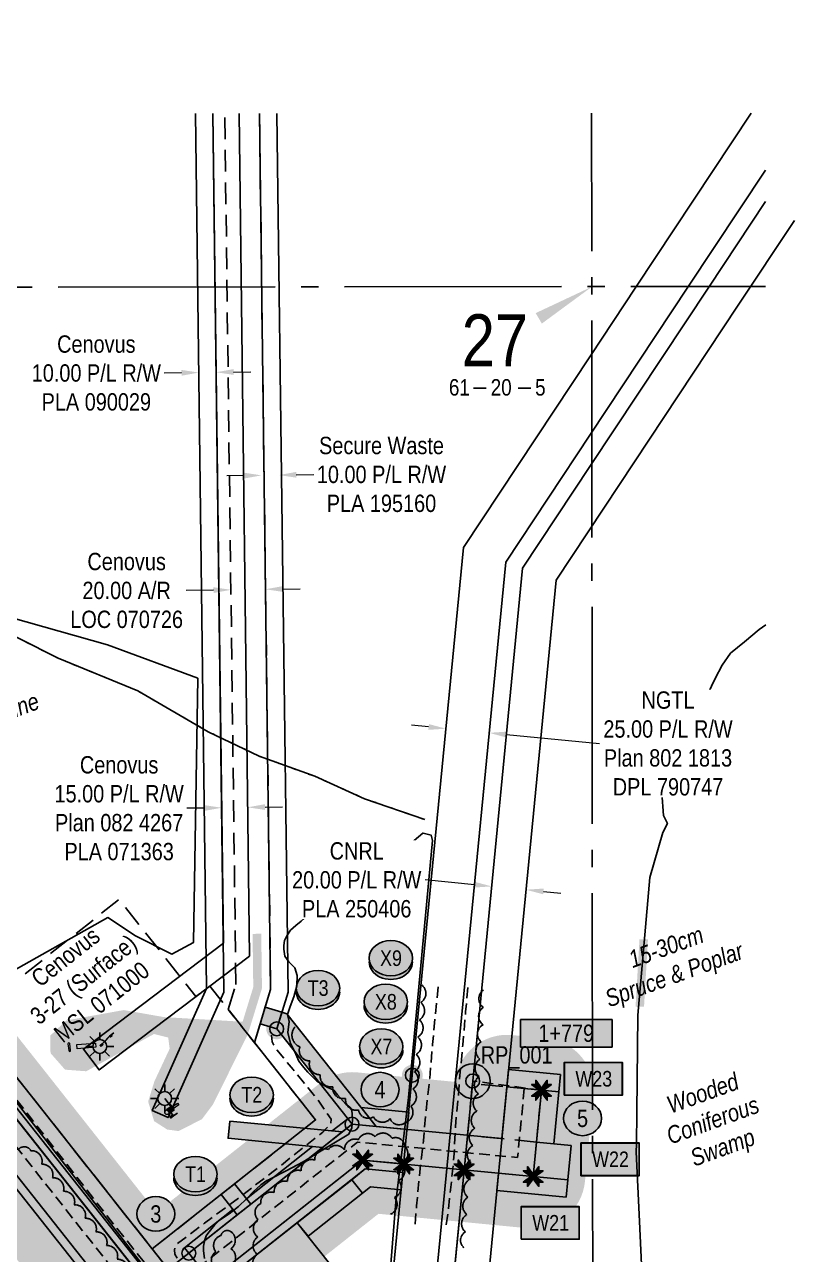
# Model space of a CAD drawing. Extents: x 499040 to 506121, y 6015569 to 6019091.
# Drawn here: x 505279 to 505722, y 6016907 to 6017616 of the extents above; entities that cross this region are included whole.
import ezdxf
from ezdxf.enums import TextEntityAlignment as Align

# ---------------------------------------------------------------- set-up
doc = ezdxf.new("R2010")
doc.units = 0
doc.header["$LTSCALE"] = 5
doc.header["$PDMODE"] = 35
doc.header["$PDSIZE"] = 0.5
for name, pattern in [('0', [1, 1, 0]), ('foc-ACCESSROAD', [3.75, 2.5, -1.25]), ('foc-QUARTERLINE', [33, 25, -3, 2, -3]), ('foc-TIELINE', [1.875, 1.25, -0.625]), ('foc-WHEELTRACKS', [2, 0.4, -1.6]), ('UG_PIPE', [1.875, 1.25, -0.625])]:
    doc.linetypes.add(name, pattern=pattern)
doc.layers.get('Defpoints').update_dxf_attribs({"color": 9})
for name, color, linetype in [('10', 1, 'Continuous'), ('35', 37, 'Continuous'), ('9', 3, 'Continuous'), ('AS-PIPE-UG', 44, 'UG_PIPE'), ('AS-ROADS', 254, 'Continuous'), ('AS-UNDERLAY-H', 141, 'Continuous'), ('C-RW', 13, 'Continuous'), ('C-WS', 13, 'foc-ACCESSROAD'), ('DETAIL-T', 7, 'Continuous'), ('F-AR', 190, 'foc-ACCESSROAD'), ('F-RW', 190, 'Continuous'), ('F-WS', 190, 'foc-ACCESSROAD'), ('F-WS-S', 8, 'Continuous'), ('L-MON', 1, 'Continuous'), ('L-QSEC', 8, 'foc-QUARTERLINE'), ('L-SECLBL', 7, 'Continuous'), ('L-TIE', 7, 'foc-TIELINE'), ('P-BUFFER-H 100m', 191, 'Continuous'), ('P-BUFFER-H 30m', 51, 'Continuous'), ('P-CHAINAGE-CL', 201, 'foc-TIELINE'), ('P-CROSSINGS', 250, 'Continuous'), ('P-ELEVATION', 7, 'Continuous'), ('P-PROPOSED', 10, 'Continuous'), ('P-PROPOSED-H', 21, 'Continuous'), ('P-STATION', 7, 'Continuous'), ('P-TEMP-BLOCKS', 250, 'Continuous'), ('P-TEMP-BLUE', 146, 'Continuous'), ('P-WORKAREA', 113, 'Continuous'), ('P-WORKAREA-H', 111, 'Continuous'), ('T-BUSH', 110, '0'), ('T-BUSH-T', 110, 'Continuous'), ('T-CREEK', 160, 'Continuous'), ('T-WATER-P3', 160, 'foc-WHEELTRACKS'), ('WETLAND', 143, 'Continuous'), ('WETLAND-T', 146, 'Continuous')]:
    doc.layers.add(name, color=color, linetype=linetype)
for name, color, linetype, lineweight in [('AS-GENERAL', 48, 'Continuous', 18), ('C-RW-T', 13, 'Continuous', 9), ('F-AR-T', 190, 'Continuous', 9), ('F-RW-T', 190, 'Continuous', 9), ('F-WS-T', 190, 'Continuous', 9)]:
    doc.layers.add(name, color=color, linetype=linetype, lineweight=lineweight)
for name, color, linetype, true_color in [('AS-PIPE-AG', 7, 'Continuous', 0x7d00fa), ('AS-STRUCTURE-H', 7, 'Continuous', 0xa8a8a8), ('P-TEMP-BLUE-H', 7, 'Continuous', 0x99e6ff)]:
    doc.layers.add(name, color=color, linetype=linetype, true_color=true_color)
doc.layers.add('AS-STRUCTURE', color=7, linetype='Continuous', lineweight=30, true_color=0x595959)
doc.styles.add('80', font='ARIALN.TTF', dxfattribs={"height": 10})
doc.styles.add('80CG', font='ARIALN.TTF', dxfattribs={"height": 10})
doc.styles.add('80L', font='ARIALN.TTF', dxfattribs={"height": 10})
doc.styles.add('Crossing', font='ARIALN.TTF', dxfattribs={"height": 10})
doc.styles.add('foc-LtypeFont', font='ARIALN.TTF', dxfattribs={"height": 7.35})
doc.styles.add('Legend', font='ARIALN.TTF')
doc.styles.add('SIMPLEX', font='ARIALN.TTF')
doc.linetypes.add('foc-TOPO-flowdirection-NOLINE', pattern='A,0,[">",foc-LtypeFont,S=0.3,R=0,X=0,Y=-0.945],-20,[">",foc-LtypeFont,S=0.3,R=0,X=0,Y=-0.945],0', length=20)
doc.dimstyles.new('Compass 5 000', dxfattribs={"dimscale": 5, "dimtxt": 9, "dimasz": 2, "dimexe": 0.2, "dimexo": 0.0625, "dimgap": 0.5, "dimtad": 0, "dimtih": 1, "dimtoh": 1, "dimzin": 0, "dimdsep": 46, "dimtxsty": '80CG', "dimcen": 0.1, "dimse1": 1, "dimse2": 1, "dimclrd": 256, "dimclrt": 256, "dimaunit": 1, "dimadec": 4, "dimazin": 0, "dimtfac": 0.06, "dimtofl": 0, "dimtmove": 0, "dimatfit": 1, "dimfxl": 0.2, "dimtolj": 1, "dimtzin": 0, "dimlwd": -1, "dimarcsym": 0})

# ---------------------------------------------------------------- blocks, each defined once
blk = doc.blocks.new('L-SECLBL')
at = {"layer": '9', "color": 7}
for p, q in [((-5.08, -27.83), (-12.29, -27.83)), ((20.7, -27.83), (13.5, -27.83))]:
    blk.add_line(p, q, dxfattribs=at)
at = {"layer": '10', "color": 2, "style": 'SIMPLEX'}
blk.add_attdef('SEC', text='', height=30, dxfattribs=at).set_placement((0, 0), align=Align.MIDDLE)
at = {"layer": '10', "color": 5, "style": '80L'}
blk.add_attdef('TWP', text='', height=9.5, dxfattribs=at).set_placement((-14.43, -27.37), align=Align.MIDDLE_RIGHT)
blk.add_attdef('RGE', text='', height=9.5, dxfattribs=at).set_placement((3.62, -27.37), align=Align.MIDDLE_CENTER)
blk.add_attdef('MER', text='', height=9.5, dxfattribs=at).set_placement((23.17, -27.37), align=Align.MIDDLE_LEFT)
blk = doc.blocks.new('*D372')
at = {"layer": 'Defpoints', "color": 0, "transparency": 16777216}
for p in [(505385.44, 6017580.81), (505400.43, 6017581.05), (505392.05, 6017164.16)]:
    blk.add_point(p, dxfattribs=at)
at = {"layer": 'F-RW-T', "transparency": 16777216}
for p, q in [((505417.04, 6017164.56), (505427.04, 6017164.72)), ((505382.05, 6017164), (505372.05, 6017163.84))]:
    blk.add_line(p, q, dxfattribs=at)
for points in [[(505382.03, 6017165.67), (505382.08, 6017162.34), (505392.05, 6017164.16)], [(505417.01, 6017166.22), (505417.07, 6017162.89), (505407.04, 6017164.4)]]:
    blk.add_solid(points, dxfattribs=at)
at = {"layer": 'F-RW-T', "transparency": 16777216, "insert": (505332.97, 6017163.84), "char_height": 10, "attachment_point": 5, "style": '80CG'}
blk.add_mtext('\\A1;Cenovus\\P15.00 P/L R/W\\PPlan 082 4267\\PPLA 071363', dxfattribs=at)
blk = doc.blocks.new('*D373')
at = {"layer": 'Defpoints', "color": 0, "transparency": 16777216}
for p in [(505377.21, 6017522.81), (505387.22, 6017522.97), (505378.93, 6017415.04)]:
    blk.add_point(p, dxfattribs=at)
at = {"layer": 'F-RW-T', "transparency": 16777216}
for p, q in [((505368.93, 6017414.89), (505358.93, 6017414.73)), ((505398.93, 6017415.36), (505408.93, 6017415.52))]:
    blk.add_line(p, q, dxfattribs=at)
for points in [[(505368.9, 6017416.55), (505368.95, 6017413.22), (505378.93, 6017415.04)], [(505398.9, 6017417.03), (505398.95, 6017413.7), (505388.93, 6017415.2)]]:
    blk.add_solid(points, dxfattribs=at)
at = {"layer": 'F-RW-T', "transparency": 16777216, "insert": (505319.84, 6017414.73), "char_height": 10, "attachment_point": 5, "style": '80CG'}
blk.add_mtext('\\A1;Cenovus\\P10.00 P/L R/W\\PPLA 090029', dxfattribs=at)
blk = doc.blocks.new('*D374')
at = {"layer": 'Defpoints', "color": 0, "transparency": 16777216}
for p in [(505410.92, 6017615.47), (505420.95, 6017615.63), (505425.08, 6017355.94)]:
    blk.add_point(p, dxfattribs=at)
at = {"layer": 'F-RW-T', "transparency": 16777216}
for p, q in [((505435.07, 6017356.1), (505445.08, 6017356.26)), ((505405.05, 6017355.63), (505395.05, 6017355.47))]:
    blk.add_line(p, q, dxfattribs=at)
for points in [[(505405.02, 6017357.29), (505405.07, 6017353.96), (505415.04, 6017355.78)], [(505435.05, 6017357.77), (505435.1, 6017354.44), (505425.08, 6017355.94)]]:
    blk.add_solid(points, dxfattribs=at)
at = {"layer": 'F-RW-T', "transparency": 16777216, "insert": (505484.16, 6017356.26), "char_height": 10, "attachment_point": 5, "style": '80CG'}
blk.add_mtext('\\A1;Secure Waste\\P10.00 P/L R/W\\PPLA 195160', dxfattribs=at)
blk = doc.blocks.new('fdia')
at = {"color": 255, "const_width": 1}
blk.add_lwpolyline([(-0.5, 0, 1), (0.5, 0, 1)], format="xyb", close=True, dxfattribs=at)
blk = doc.blocks.new('Fdiaa')
blk.add_blockref('fdia', (0, 0))
blk = doc.blocks.new('fdib')
at = {"color": 1, "const_width": 1.6}
blk.add_lwpolyline([(-0.4, 0, 1), (0.4, 0, 1)], format="xyb", close=True, dxfattribs=at)
at = {"color": 1}
blk.add_circle((0, 0), 0.8, dxfattribs=at)
blk = doc.blocks.new('Fdibb')
blk.add_blockref('fdib', (0, 0))
blk = doc.blocks.new('fdicc')
for name in ['Fdibb', 'Fdiaa']:
    blk.add_blockref(name, (0, 0))
blk = doc.blocks.new('FDI')
blk.add_blockref('fdicc', (0, 0))
blk = doc.blocks.new('*D393')
at = {"layer": 'Defpoints', "color": 0, "transparency": 16777216}
for p in [(505521.3, 6017209.75), (505521.41, 6017210.93), (505546.29, 6017208.52)]:
    blk.add_point(p, dxfattribs=at)
at = {"layer": 'F-RW-T', "transparency": 16777216}
for p, q in [((505511.34, 6017210.72), (505501.39, 6017211.69)), ((505556.12, 6017206.37), (505609.74, 6017201.16))]:
    blk.add_line(p, q, dxfattribs=at)
for points in [[(505511.51, 6017212.38), (505511.18, 6017209.06), (505521.3, 6017209.75)], [(505556.29, 6017208.03), (505555.96, 6017204.71), (505546.17, 6017207.34)]]:
    blk.add_solid(points, dxfattribs=at)
at = {"layer": 'F-RW-T', "transparency": 16777216, "insert": (505649.27, 6017201.16), "char_height": 10, "attachment_point": 5, "style": '80CG', "bg_fill": 3, "box_fill_scale": 1.1, "bg_fill_color": 256, "bg_fill_true_color": 13158600, "bg_fill_transparency": 0}
blk.add_mtext('\\A1;NGTL\\P25.00 P/L R/W\\PPlan 802 1813\\PDPL 790747', dxfattribs=at)
blk = doc.blocks.new('*D394')
at = {"layer": 'Defpoints', "color": 0, "transparency": 16777216}
for p in [(505396.34, 6017354.4), (505416.32, 6017354.71), (505397.36, 6017289.79)]:
    blk.add_point(p, dxfattribs=at)
at = {"layer": 'F-AR-T', "transparency": 16777216}
for p, q in [((505387.36, 6017289.63), (505371.6, 6017289.38)), ((505427.34, 6017290.26), (505437.34, 6017290.42))]:
    blk.add_line(p, q, dxfattribs=at)
for points in [[(505427.31, 6017291.93), (505427.37, 6017288.6), (505417.34, 6017290.1)], [(505387.33, 6017291.3), (505387.39, 6017287.96), (505397.36, 6017289.79)]]:
    blk.add_solid(points, dxfattribs=at)
at = {"layer": 'F-AR-T', "transparency": 16777216, "insert": (505337.3, 6017289.38), "char_height": 10, "attachment_point": 5, "style": '80CG'}
blk.add_mtext('\\A1;Cenovus\\P20.00 A/R\\PLOC 070726', dxfattribs=at)
blk = doc.blocks.new('GAS')
h = blk.add_hatch(color=255)
h.dxf.hatch_style = 1
edge = h.paths.add_edge_path()
edge.add_arc((0, 0), 0.9, 0, 360)
for p, q in [((0, 0.81), (0, 1.62)), ((-0.81, 0), (-1.62, 0)), ((-0.57, 0.57), (-1.14, 1.14)), ((0.57, 0.57), (1.14, 1.14)), ((1.62, 0), (0.81, 0)), ((-0.57, -0.57), (-1.14, -1.14)), ((0, -0.81), (0, -1.62)), ((1.14, -1.14), (0.57, -0.57))]:
    blk.add_line(p, q)
blk.add_circle((0, 0), 0.8)
blk = doc.blocks.new('TEMP')
h = blk.add_hatch(color=255)
h.dxf.hatch_style = 1
h.paths.add_polyline_path([(0, 0.25), (-0.67, 1.15), (-0.67, 0.67), (-1.15, 0.67), (-0.25, 0), (-1.15, -0.67), (-0.67, -0.67), (-0.67, -1.15), (0, -0.25), (0.67, -1.15), (0.67, -0.67), (1.15, -0.67), (0.25, 0), (1.15, 0.67), (0.67, 0.67), (0.67, 1.15)])
h.paths.add_polyline_path([(0.57, 0.85), (0.57, 0.57), (0.85, 0.57), (0.08, 0), (0.85, -0.57), (0.57, -0.57), (0.57, -0.85), (0, -0.08), (-0.57, -0.85), (-0.57, -0.57), (-0.85, -0.57), (-0.08, 0), (-0.85, 0.57), (-0.57, 0.57), (-0.57, 0.85), (0, 0.08)], flags=16)
h = blk.add_hatch(color=1)
h.dxf.hatch_style = 1
h.paths.add_polyline_path([(0, 0.08), (-0.57, 0.85), (-0.57, 0.57), (-0.85, 0.57), (-0.08, 0), (-0.85, -0.57), (-0.57, -0.57), (-0.57, -0.85), (0, -0.08), (0.57, -0.85), (0.57, -0.57), (0.85, -0.57), (0.08, 0), (0.85, 0.57), (0.57, 0.57), (0.57, 0.85)])
at = {"color": 1}
for p, q in [((-0.08, 0), (0.08, 0)), ((0, 0.08), (0, -0.08))]:
    blk.add_line(p, q, dxfattribs=at)
at = {"color": 255, "flags": 128}
blk.add_lwpolyline([(-0.25, 0), (-1.15, 0.67), (-0.67, 0.67), (-0.67, 1.15), (0, 0.25), (0.67, 1.15), (0.67, 0.67), (1.15, 0.67), (0.25, 0), (1.15, -0.67), (0.67, -0.67), (0.67, -1.15), (0, -0.25), (-0.67, -1.15), (-0.67, -0.67), (-1.15, -0.67)], close=True, dxfattribs=at)
at = {"color": 1, "flags": 128}
blk.add_lwpolyline([(-0.08, 0), (-0.85, 0.57), (-0.57, 0.57), (-0.57, 0.85), (0, 0.08), (0.57, 0.85), (0.57, 0.57), (0.85, 0.57), (0.08, 0), (0.85, -0.57), (0.57, -0.57), (0.57, -0.85), (0, -0.08), (-0.57, -0.85), (-0.57, -0.57), (-0.85, -0.57)], close=True, dxfattribs=at)
blk = doc.blocks.new('Temp_Area5')
at = {"true_color": 0x99e6ff}
h = blk.add_hatch(color=141, dxfattribs=at)
h.dxf.hatch_style = 1
h.paths.add_polyline_path([(-16.83, -9.44), (16.33, -9.44), (16.33, 9.05), (-16.83, 9.05)])
at = {"color": 250}
for points in [[(-17.03, -9.64), (16.53, -9.64), (16.53, 9.25), (-17.03, 9.25)], [(-16.93, -9.54), (16.43, -9.54), (16.43, 9.15), (-16.93, 9.15)]]:
    blk.add_lwpolyline(points, close=True, dxfattribs=at)
at = {"color": 250, "style": '80L'}
blk.add_attdef('TEMPORARY', text='', height=9, dxfattribs=at).set_placement((0, -0.15), align=Align.MIDDLE_CENTER)
blk = doc.blocks.new('*D420')
at = {"layer": 'C-RW-T', "transparency": 16777216}
for p, q in [((505537.66, 6017119.8), (505509.41, 6017122.54)), ((505577.47, 6017115.93), (505587.42, 6017114.97))]:
    blk.add_line(p, q, dxfattribs=at)
for points in [[(505537.82, 6017121.46), (505537.5, 6017118.14), (505547.62, 6017118.83)], [(505577.63, 6017117.59), (505577.3, 6017114.27), (505567.51, 6017116.9)]]:
    blk.add_solid(points, dxfattribs=at)
at = {"layer": 'Defpoints', "color": 0, "transparency": 16777216}
for p in [(505547.62, 6017118.83), (505546.81, 6017110.56), (505566.71, 6017108.63)]:
    blk.add_point(p, dxfattribs=at)
at = {"layer": 'C-RW-T', "transparency": 16777216, "insert": (505469.88, 6017122.54), "char_height": 10, "attachment_point": 5, "style": '80CG', "bg_fill": 3, "box_fill_scale": 1.1, "bg_fill_color": 256, "bg_fill_true_color": 13158600, "bg_fill_transparency": 0}
blk.add_mtext('\\A1;CNRL\\P20.00 P/L R/W\\PPLA 250406', dxfattribs=at)
blk = doc.blocks.new('xing2')
h = blk.add_hatch(color=50)
h.dxf.hatch_style = 1
edge = h.paths.add_edge_path()
edge.add_ellipse((0, 0), major_axis=(-12.5, 0), ratio=0.816297, start_angle=0, end_angle=360)
h = blk.add_hatch(color=250)
h.dxf.hatch_style = 1
edge = h.paths.add_edge_path()
edge.add_ellipse((0, -2.05), major_axis=(-12.5, 0), ratio=0.816297, start_angle=0, end_angle=180)
edge.add_line((12.5, -2.05), (12.5, 0))
edge.add_ellipse((0, 0), major_axis=(-12.5, 0), ratio=0.816297, start_angle=0, end_angle=180, ccw=False)
edge.add_line((-12.5, 0), (-12.5, -2.05))
at = {"color": 250}
blk.add_ellipse((0, 0), major_axis=(-12.5, 0), ratio=0.816297, dxfattribs=at)
blk.add_ellipse((0, -2.05), major_axis=(-12.5, 0), ratio=0.816297, start_param=0, end_param=3.141593, dxfattribs=at)
at = {"color": 250, "style": 'Crossing'}
blk.add_attdef('CROSSING', text='', height=9, dxfattribs=at).set_placement((0.09, 0.02), align=Align.MIDDLE_CENTER)
at = {"color": 250, "style": 'Crossing', "flags": 1}
for tag, p in [('OWNER', (0.09, -12.49)), ('DESCRIPTION', (0.09, -25.77)), ('LOCATION', (0.09, -39.3)), ('DWG_REF', (0.09, -52.84))]:
    blk.add_attdef(tag, text='', height=9, dxfattribs=at).set_placement(p, align=Align.MIDDLE_CENTER)
blk = doc.blocks.new('*U438')
at = {"layer": 'P-ELEVATION'}
h = blk.add_hatch(color=111, dxfattribs=at)
h.dxf.hatch_style = 1
edge = h.paths.add_edge_path()
edge.add_ellipse((0, 0), major_axis=(-10.94, 0), ratio=0.913794, start_angle=0, end_angle=360)
at = {"layer": 'P-ELEVATION', "color": 7, "flags": 128}
blk.add_lwpolyline([(0, 0, 5, 0, 0), (-6.19, -55.27, 0, 0, 0)], format="xyseb", dxfattribs=at)
at = {"layer": 'P-ELEVATION', "color": 7}
blk.add_ellipse((0, 0), major_axis=(-10.94, 0), ratio=0.913794, dxfattribs=at)
at = {"layer": 'P-ELEVATION', "style": '80'}
blk.add_attdef('BEND', text='', height=10, dxfattribs=at).set_placement((0, 0), align=Align.MIDDLE_CENTER)
blk = doc.blocks.new('*U439')
at = {"layer": 'P-ELEVATION'}
h = blk.add_hatch(color=111, dxfattribs=at)
h.dxf.hatch_style = 1
edge = h.paths.add_edge_path()
edge.add_ellipse((0, 0), major_axis=(-10.94, 0), ratio=0.913794, start_angle=0, end_angle=360)
at = {"layer": 'P-ELEVATION', "color": 7, "flags": 128}
blk.add_lwpolyline([(0, 0, 5, 0, 0), (-13.09, -30.24, 0, 0, 0)], format="xyseb", dxfattribs=at)
at = {"layer": 'P-ELEVATION', "color": 7}
blk.add_ellipse((0, 0), major_axis=(-10.94, 0), ratio=0.913794, dxfattribs=at)
at = {"layer": 'P-ELEVATION', "style": '80'}
blk.add_attdef('BEND', text='', height=10, dxfattribs=at).set_placement((0, 0), align=Align.MIDDLE_CENTER)
blk = doc.blocks.new('*U440')
at = {"layer": 'P-ELEVATION'}
h = blk.add_hatch(color=111, dxfattribs=at)
h.dxf.hatch_style = 1
edge = h.paths.add_edge_path()
edge.add_ellipse((0, 0), major_axis=(-10.94, 0), ratio=0.913794, start_angle=0, end_angle=360)
at = {"layer": 'P-ELEVATION', "color": 7, "flags": 128}
blk.add_lwpolyline([(0, 0, 5, 0, 0), (-37.48, -22.63, 0, 0, 0)], format="xyseb", dxfattribs=at)
at = {"layer": 'P-ELEVATION', "color": 7}
blk.add_ellipse((0, 0), major_axis=(-10.94, 0), ratio=0.913794, dxfattribs=at)
at = {"layer": 'P-ELEVATION', "style": '80'}
blk.add_attdef('BEND', text='', height=10, dxfattribs=at).set_placement((0, 0), align=Align.MIDDLE_CENTER)
blk = doc.blocks.new('*U456')
h = blk.add_hatch(color=111)
h.dxf.hatch_style = 1
h.paths.add_polyline_path([(-26.5, 8), (26.5, 8), (26.5, -8), (-26.5, -8)])
for p, q in [((-26.5, -8), (-26.5, 8)), ((-26.5, 8), (26.5, 8)), ((26.5, -8), (26.5, 8)), ((-26.5, -8), (26.5, -8))]:
    blk.add_line(p, q)
at = {"layer": 'P-ELEVATION', "color": 7, "flags": 128}
blk.add_lwpolyline([(0, 0, 10, 0, 0), (-24.26, -31.99, 0, 0, 0)], format="xyseb", dxfattribs=at)
at = {"layer": 'P-ELEVATION', "style": 'Legend'}
blk.add_attdef('STATION', text='', height=10, dxfattribs=at).set_placement((0, 0), align=Align.MIDDLE_CENTER)
blk = doc.blocks.new('XING3')
h = blk.add_hatch(color=250)
h.dxf.hatch_style = 1
edge = h.paths.add_edge_path()
edge.add_ellipse((0, -2.05), major_axis=(-12.5, 0), ratio=0.816297, start_angle=0, end_angle=180)
edge.add_line((12.5, -2.05), (12.5, 0))
edge.add_ellipse((0, 0), major_axis=(-12.5, 0), ratio=0.816297, start_angle=0, end_angle=180, ccw=False)
edge.add_line((-12.5, 0), (-12.5, -2.05))
at = {"layer": 'P-BUFFER-H 100m'}
h = blk.add_hatch(color=256, dxfattribs=at)
h.dxf.hatch_style = 1
edge = h.paths.add_edge_path()
edge.add_ellipse((0, 0), major_axis=(-12.5, 0), ratio=0.816297, start_angle=0, end_angle=360)
at = {"color": 250}
blk.add_ellipse((0, 0), major_axis=(-12.5, 0), ratio=0.816297, dxfattribs=at)
blk.add_ellipse((0, -2.05), major_axis=(-12.5, 0), ratio=0.816297, start_param=0, end_param=3.141593, dxfattribs=at)
at = {"color": 250, "style": 'Crossing'}
blk.add_attdef('CROSSING', text='', height=9, dxfattribs=at).set_placement((0.09, 0.02), align=Align.MIDDLE_CENTER)
at = {"color": 250, "style": 'Crossing', "flags": 1}
for tag, p in [('OWNER', (0.09, -12.49)), ('DESCRIPTION', (0.09, -25.77)), ('LOCATION', (0.09, -39.3)), ('DWG_REF', (0.09, -52.84))]:
    blk.add_attdef(tag, text='', height=9, dxfattribs=at).set_placement(p, align=Align.MIDDLE_CENTER)

msp = doc.modelspace()

# ---------------------------------------------------------------- hatches: boundary and pattern name
at = {"layer": 'AS-ROADS'}
h = msp.add_hatch(color=256, dxfattribs=at)
h.dxf.hatch_style = 1
h.paths.add_polyline_path([(505409.884, 6017091.45), (505414.881, 6017091.513), (505415.282, 6017060.042), (505407.146, 6017033.58), (505386.934, 6016992.912), (505380.673, 6016984.618), (505367.274, 6016977.761), (505360.664, 6016978.665), (505353.139, 6016983.482), (505349.693, 6016994.756), (505353.297, 6017006.423), (505362.096, 6017025.246), (505361.254, 6017031.673), (505353.072, 6017033.722), (505314.035, 6017012.24), (505301.802, 6017013.177), (505293.43, 6017022.715), (505293.361, 6017032.869), (505302.51, 6017041.538), (505335.645, 6017047.531), (505358.797, 6017043.473), (505404.137, 6017040.8), (505410.275, 6017060.762)])
at = {"layer": 'AS-STRUCTURE-H'}
h = msp.add_hatch(color=256, dxfattribs=at)
h.dxf.hatch_style = 1
h.paths.add_polyline_path([(505362.071, 6016988.246), (505360.671, 6016990.15), (505363.096, 6016991.934), (505364.498, 6016990.037)])
at = {"layer": 'AS-UNDERLAY-H'}
h = msp.add_hatch(color=256, dxfattribs=at)
h.dxf.hatch_style = 1
h.paths.add_polyline_path([(505632.835, 6017088.278), (505637.719, 6017088.278), (505635.451, 6017049.486), (505630.566, 6017049.486)])
at = {"layer": 'P-BUFFER-H 30m'}
h = msp.add_hatch(color=256, dxfattribs=at)
h.dxf.hatch_style = 1
edge = h.paths.add_edge_path()
edge.add_line((504464.69, 6016756.375), (504464.544, 6016907.23))
edge.add_line((504464.544, 6016907.23), (504950.831, 6017312.745))
edge.add_line((504950.831, 6017312.745), (505322.767, 6016842.119))
edge.add_arc((505346.291, 6016860.71), 29.984, 218.31929, 308.31929)
edge.add_line((505364.882, 6016837.186), (505482.419, 6016930.074))
edge.add_line((505482.419, 6016930.074), (505568.669, 6016921.724))
edge.add_arc((505571.559, 6016951.568), 29.984, 264.47009, 354.475197)
edge.add_line((505601.403, 6016948.682), (505606.215, 6016998.431))
edge.add_arc((505576.371, 6017001.318), 29.984, 354.475197, 444.424206)
edge.add_line((505579.284, 6017031.16), (505559.389, 6017033.102))
edge.add_arc((505556.476, 6017003.26), 29.984, 84.424206, 174.475197)
edge.add_line((505526.631, 6017006.147), (505526.629, 6017006.125))
edge.add_line((505526.629, 6017006.125), (505470.104, 6017011.598))
edge.add_arc((505467.214, 6016981.753), 29.984, 84.47009, 128.31929)
edge.add_line((505448.623, 6017005.278), (505354.513, 6016930.903))
edge.add_line((505354.513, 6016930.903), (504985.262, 6017398.131))
edge.add_arc((504961.738, 6017379.54), 29.984, 38.31929, 122.019261)
edge.add_line((504945.841, 6017404.963), (504910.513, 6017382.871))
edge.add_arc((504926.41, 6017357.448), 29.984, 122.019261, 129.824634)
edge.add_line((504907.207, 6017380.476), (504395.345, 6016953.635))
edge.add_arc((504414.548, 6016930.607), 29.984, 129.824634, 180.055696)
edge.add_line((504384.564, 6016930.578), (504384.733, 6016756.297))
edge.add_arc((504414.717, 6016756.326), 29.984, 180.055696, 270.055696)
edge.add_line((504414.746, 6016726.342), (504434.735, 6016726.361))
edge.add_arc((504434.706, 6016756.345), 29.984, 270.055696, 360.055696)
at = {"layer": 'P-PROPOSED-H'}
h = msp.add_hatch(color=256, dxfattribs=at)
h.dxf.hatch_style = 1
h.paths.add_polyline_path([(504434.706, 6016756.345), (504434.546, 6016921.257), (504938.165, 6017341.223), (504957.156, 6017353.099), (505346.291, 6016860.71), (505473.296, 6016961.082), (505571.559, 6016951.568), (505576.371, 6017001.318), (505556.476, 6017003.26), (505553.587, 6016973.391), (505467.214, 6016981.753), (505349.58, 6016888.787), (504961.738, 6017379.54), (504926.41, 6017357.448), (504414.548, 6016930.607), (504414.717, 6016756.326)])
at = {"layer": 'P-TEMP-BLUE-H'}
h = msp.add_hatch(color=256, dxfattribs=at)
h.dxf.hatch_style = 1
h.paths.add_polyline_path([(505342.37, 6016857.611), (504956.011, 6017346.489), (504941.103, 6017337.167), (504439.546, 6016918.919), (504439.607, 6016855.81), (504434.61, 6016855.784), (504434.546, 6016921.257), (504938.165, 6017341.223), (504957.156, 6017353.099), (505346.291, 6016860.71), (505361.974, 6016873.104), (505365.074, 6016869.181), (505345.469, 6016853.687)])
h = msp.add_hatch(color=256, dxfattribs=at)
h.dxf.hatch_style = 1
h.paths.add_polyline_path([(505423.789, 6017036.699), (505467.214, 6016981.753), (505481.007, 6016980.418), (505429.701, 6017045.338), (505426.727, 6017046.252)])
h = msp.add_hatch(color=256, dxfattribs=at)
h.dxf.hatch_style = 1
h.paths.add_polyline_path([(505556.476, 6017003.26), (505586.319, 6017000.356), (505587.287, 6017010.303), (505557.442, 6017013.208)])
h = msp.add_hatch(color=256, dxfattribs=at)
h.dxf.hatch_style = 1
h.paths.add_polyline_path([(505586.319, 6017000.356), (505583.431, 6016970.502), (505573.483, 6016971.465), (505576.371, 6017001.318)])
h = msp.add_hatch(color=256, dxfattribs=at)
h.dxf.hatch_style = 1
h.paths.add_polyline_path([(505472.399, 6016991.31), (505499.836, 6016988.656), (505498.872, 6016978.688), (505481.007, 6016980.418)])
h = msp.add_hatch(color=256, dxfattribs=at)
h.dxf.hatch_style = 1
h.paths.add_polyline_path([(505593.379, 6016969.538), (505591.455, 6016949.642), (505571.559, 6016951.568), (505573.483, 6016971.465)])
h = msp.add_hatch(color=256, dxfattribs=at)
h.dxf.hatch_style = 1
h.paths.add_polyline_path([(505385.498, 6016891.695), (505473.296, 6016961.082), (505496.943, 6016958.792), (505496.462, 6016953.818), (505474.816, 6016955.914), (505388.597, 6016887.775)])
h = msp.add_hatch(color=256, dxfattribs=at)
h.dxf.hatch_style = 1
h.paths.add_polyline_path([(505495.499, 6016943.87), (505477.857, 6016945.578), (505473.209, 6016941.904), (505467.012, 6016949.746), (505474.816, 6016955.914), (505496.462, 6016953.818)])
h = msp.add_hatch(color=256, dxfattribs=at)
h.dxf.hatch_style = 1
h.paths.add_polyline_path([(505590.493, 6016939.694), (505550.7, 6016943.546), (505551.662, 6016953.495), (505591.455, 6016949.642)])
h = msp.add_hatch(color=256, dxfattribs=at)
h.dxf.hatch_style = 1
h.paths.add_polyline_path([(505467.012, 6016949.746), (505435.646, 6016924.957), (505441.843, 6016917.116), (505473.209, 6016941.904)])
h = msp.add_hatch(color=256, dxfattribs=at)
h.dxf.hatch_style = 1
h.paths.add_polyline_path([(505454.237, 6016901.433), (505407.188, 6016864.25), (505388.597, 6016887.775), (505435.646, 6016924.957)])
at = {"layer": 'P-WORKAREA-H'}
h = msp.add_hatch(color=256, dxfattribs=at)
h.dxf.hatch_style = 1
h.paths.add_polyline_path([(504961.738, 6017379.54), (505349.58, 6016888.787), (505352.716, 6016891.266), (504964.875, 6017382.019)])
h = msp.add_hatch(color=256, dxfattribs=at)
h.dxf.hatch_style = 1
h.paths.add_polyline_path([(505423.789, 6017036.699), (505414.236, 6017039.636), (505417.173, 6017049.189), (505426.727, 6017046.252)])
h = msp.add_hatch(color=256, dxfattribs=at)
h.dxf.hatch_style = 1
h.paths.add_polyline_path([(505396.685, 6016983.554), (505461.553, 6016977.279), (505450.233, 6016968.333), (505395.723, 6016973.606)])
h = msp.add_hatch(color=256, dxfattribs=at)
h.dxf.hatch_style = 1
h.paths.add_polyline_path([(505467.214, 6016981.753), (505461.553, 6016977.279), (505455.809, 6016977.835), (505464.734, 6016984.889)])
h = msp.add_hatch(color=256, dxfattribs=at)
h.dxf.hatch_style = 1
h.paths.add_polyline_path([(505450.233, 6016968.333), (505408.841, 6016935.621), (505406.361, 6016938.757), (505444.488, 6016968.889)])
h = msp.add_hatch(color=256, dxfattribs=at)
h.dxf.hatch_style = 1
h.paths.add_polyline_path([(505391.701, 6016941.184), (505399.542, 6016947.381), (505408.841, 6016935.621), (505400.999, 6016929.424)])
h = msp.add_hatch(color=256, dxfattribs=at)
h.dxf.hatch_style = 1
h.paths.add_polyline_path([(505400.999, 6016929.424), (505373.104, 6016907.378), (505370.625, 6016910.515), (505398.52, 6016932.56)])

# ---------------------------------------------------------------- linework, layer by layer
at = {"layer": '35', "color": 3}
msp.add_circle((505536.718, 6017006.615), 9.995, dxfattribs=at)
at = {"layer": 'AS-GENERAL', "flags": 128}
msp.add_lwpolyline([(505303.914, 6017024.195, 0.9793917), (505305.02, 6017024.262), (505304.542, 6017028.176, 0.9129438), (505303.428, 6017028.058)], format="xyb", close=True, dxfattribs=at)
for points in [[(505308.766, 6017025.264), (505308.566, 6017027.653), (505319.45, 6017028.515), (505319.637, 6017026.163)], [(505361.042, 6016987.278), (505360.059, 6016987.37), (505359.378, 6016988.1), (505359.318, 6016989.133), (505359.684, 6016989.702), (505360.659, 6016990.134), (505362.08, 6016988.159)], [(505364.103, 6016990.559), (505363.437, 6016991.495), (505366.59, 6016993.827), (505367.314, 6016992.829)]]:
    msp.add_lwpolyline(points, close=True, dxfattribs=at)
at = {"layer": 'AS-PIPE-AG', "flags": 128}
for points in [[(505323.192, 6017028.031), (505322.032, 6017027.18), (505322.403, 6017026.686), (505323.591, 6017027.517), (505323.192, 6017028.031), (505323.882, 6017028.735), (505327.338, 6017032.537), (505329.074, 6017033.739), (505329.983, 6017034.341)], [(505328.438, 6017033.255), (505328.842, 6017032.666), (505327.792, 6017031.885)], [(505359.264, 6016996.45), (505362.338, 6016992.467), (505362.343, 6016992.416), (505362.658, 6016991.684)], [(505362.765, 6016985.435), (505362.4, 6016986.064), (505363.847, 6016987.13), (505362.632, 6016988.622)], [(505362.506, 6016985.261), (505364.274, 6016986.523), (505365.649, 6016987.539), (505366.523, 6016988.121)]]:
    msp.add_lwpolyline(points, dxfattribs=at)
at = {"layer": 'AS-PIPE-UG', "flags": 128}
for points in [[(504916.989, 6017442.109), (504925.542, 6017433.05), (504933.411, 6017425.171), (504947.725, 6017409.529), (504958.812, 6017396.353), (504969.92, 6017380.931), (504998.082, 6017344.622), (505038.658, 6017293.761), (505073.629, 6017250.189), (505104.945, 6017209.724), (505161.929, 6017137.109), (505171.518, 6017125.569), (505238.251, 6017040.343), (505281.98, 6016985.503), (505330.871, 6016922.695), (505355.511, 6016892.209), (505373.407, 6016869.822), (505386.285, 6016853.503), (505408.38, 6016825.644)], [(505503.471, 6016924.037), (505504.341, 6016934.592), (505505.813, 6016949.501), (505507.125, 6016962.547), (505508.279, 6016972.225), (505509.549, 6016986.381), (505511.926, 6017008.153), (505513.611, 6017027.704), (505515.205, 6017045.434), (505516.793, 6017061.005)], [(505533.973, 6017060.554), (505532.637, 6017046.567), (505531.66, 6017034.436), (505530.957, 6017027.516), (505529.042, 6017006.576), (505528.49, 6016998.243), (505526.739, 6016980.236), (505525.939, 6016962.804), (505524.542, 6016949.182), (505522.592, 6016932.18), (505521.241, 6016921.406)], [(505423.952, 6016830.539), (505409.772, 6016848.457), (505400.197, 6016860.581), (505375.775, 6016892.746), (505366.586, 6016904.029), (505365.106, 6016906.81), (505364.817, 6016909.381), (505365.781, 6016912.323), (505382.241, 6016924.619), (505404.324, 6016941.074), (505421.81, 6016954.497), (505441.119, 6016969.854), (505450.321, 6016977.134), (505454.992, 6016982.157), (505455.21, 6016984.55), (505447.525, 6016995.666), (505433.235, 6017013.187), (505423.328, 6017025.105), (505421.092, 6017029.161), (505420.546, 6017034.485)]]:
    msp.add_lwpolyline(points, dxfattribs=at)
at = {"layer": 'AS-STRUCTURE', "flags": 128}
msp.add_lwpolyline([(505362.071, 6016988.246), (505360.671, 6016990.15), (505363.096, 6016991.934), (505364.498, 6016990.037)], close=True, dxfattribs=at)
at = {"layer": 'C-RW', "flags": 128}
for points in [[(505670.612, 6016535.932), (505535.499, 6016760.485), (505517.455, 6016807.462), (505536.718, 6017006.615), (505565.426, 6017302.209), (505604.691, 6017361.506), (505672.737, 6017464.265), (505705.426, 6017513.652)], [(505687.74, 6016546.238), (505553.527, 6016769.298), (505537.805, 6016810.229), (505556.614, 6017004.691), (505584.841, 6017295.323), (505621.358, 6017350.469), (505689.403, 6017453.229), (505722.095, 6017502.619)]]:
    msp.add_lwpolyline(points, dxfattribs=at)
at = {"layer": 'C-WS', "flags": 128}
msp.add_lwpolyline([(505573.483, 6016971.465), (505533.691, 6016975.317), (505536.58, 6017005.162), (505576.373, 6017001.309)], close=True, dxfattribs=at)
at = {"layer": 'F-AR'}
msp.add_lwpolyline([(505413.85, 6017564.34), (505420.289, 6017059.323), (505410.91, 6017028.817), (505395.854, 6017047.868), (505400.261, 6017062.202), (505393.859, 6017564.32)], dxfattribs=at)
at = {"layer": 'F-RW', "flags": 128}
for points in [[(505402.054, 6017564.328), (505408.11, 6017078.681), (505321.426, 6017013.041), (505312.376, 6017024.993), (505393.025, 6017086.063), (505387.061, 6017564.313)], [(505387.061, 6017564.313), (505393.377, 6017057.876), (505361.21, 6016985.566), (505352.078, 6016989.628), (505383.356, 6017059.939), (505377.065, 6017564.303)], [(505506.063, 6016533.975), (505529.487, 6016776.138), (505472.467, 6016781.65), (505373.104, 6016907.378), (505467.213, 6016981.753), (505423.789, 6017036.699), (505430.303, 6017057.883), (505423.845, 6017564.35)], [(505657.766, 6016528.203), (505526.54, 6016746.299), (505456.863, 6016753.037), (504910.492, 6017444.384), (504922.254, 6017453.68), (505464.665, 6016767.344), (505535.499, 6016760.485), (505670.612, 6016535.932)]]:
    msp.add_lwpolyline(points, dxfattribs=at)
at = {"layer": 'F-RW'}
for points in [[(505491.141, 6016535.418), (505513.121, 6016762.658), (505464.665, 6016767.344), (505352.046, 6016909.845), (505446.155, 6016984.219), (505410.91, 6017028.817), (505420.289, 6017059.323), (505413.85, 6017564.34)], [(505456.322, 6016538.786), (505476.836, 6016751.103), (505501.9, 6017009.986), (505531.451, 6017314.259), (505604.613, 6017424.744), (505630.757, 6017464.225), (505697.238, 6017564.621)], [(505705.413, 6017531.727), (505660.744, 6017464.253), (505604.669, 6017379.571), (505555.72, 6017305.653), (505526.77, 6017007.577), (505501.706, 6016748.695), (505481.193, 6016536.38)], [(505526.77, 6017007.577), (505555.72, 6017305.653), (505604.669, 6017379.571), (505660.743, 6017464.253), (505705.413, 6017531.734)], [(505705.426, 6017513.652), (505672.737, 6017464.265), (505604.691, 6017361.506), (505565.426, 6017302.209), (505536.718, 6017006.615), (505491.141, 6016535.418)]]:
    msp.add_lwpolyline(points, dxfattribs=at)
at = {"layer": 'F-WS', "flags": 128}
msp.add_lwpolyline([(505352.046, 6016909.845), (505446.155, 6016984.219), (505385.208, 6017061.339), (505377.238, 6017055.304), (505332.984, 6017111.3), (505246.741, 6017043.092)], close=True, dxfattribs=at)
at = {"layer": 'L-QSEC'}
for p, q in [((505606.083, 6016659.965), (505605.2, 6017564.529)), ((504802.887, 6017463.755), (505705.462, 6017464.686))]:
    msp.add_line(p, q, dxfattribs=at)
at = {"layer": 'L-SECLBL', "flags": 128}
msp.add_lwpolyline([(505605.515, 6017464.583, 0, 6.996, 0), (505574.778, 6017446.294, 0, 0, 0)], format="xyseb", dxfattribs=at)
at = {"layer": 'L-TIE', "flags": 128}
msp.add_lwpolyline([(505576.371, 6017001.318), (505536.718, 6017006.615)], dxfattribs=at)
at = {"layer": 'P-CHAINAGE-CL', "flags": 128}
msp.add_lwpolyline([(504424.712, 6016756.336), (504424.547, 6016925.932), (504932.288, 6017349.336), (504959.447, 6017366.32), (505347.935, 6016874.748), (505470.255, 6016971.418), (505562.573, 6016962.48), (505566.423, 6017002.289)], dxfattribs=at)
at = {"layer": 'P-PROPOSED', "flags": 128}
msp.add_lwpolyline([(504434.706, 6016756.345), (504434.546, 6016921.257), (504938.165, 6017341.223), (504957.156, 6017353.099), (505346.291, 6016860.71), (505473.296, 6016961.082), (505571.559, 6016951.568), (505576.371, 6017001.318), (505556.476, 6017003.26), (505553.587, 6016973.391), (505467.214, 6016981.753), (505349.58, 6016888.787), (504961.738, 6017379.54), (504926.41, 6017357.448), (504414.548, 6016930.607), (504414.717, 6016756.326)], close=True, dxfattribs=at)
at = {"layer": 'P-TEMP-BLUE'}
for points in [[(505342.37, 6016857.611), (504956.011, 6017346.489), (504941.103, 6017337.167), (504439.546, 6016918.919), (504439.607, 6016855.81), (504434.61, 6016855.784), (504434.546, 6016921.257), (504938.165, 6017341.223), (504957.156, 6017353.099), (505346.291, 6016860.71), (505361.974, 6016873.104), (505365.074, 6016869.181), (505345.469, 6016853.687)], [(505423.789, 6017036.699), (505467.214, 6016981.753), (505481.007, 6016980.418), (505429.701, 6017045.338), (505426.727, 6017046.252)], [(505556.476, 6017003.26), (505586.319, 6017000.356), (505587.287, 6017010.303), (505557.442, 6017013.208)], [(505586.319, 6017000.356), (505583.431, 6016970.502), (505573.483, 6016971.465), (505576.371, 6017001.318)], [(505472.399, 6016991.31), (505499.836, 6016988.656), (505498.872, 6016978.688), (505481.007, 6016980.418)], [(505593.379, 6016969.538), (505591.455, 6016949.642), (505571.559, 6016951.568), (505573.483, 6016971.465)], [(505385.498, 6016891.695), (505473.296, 6016961.082), (505496.943, 6016958.792), (505496.462, 6016953.818), (505474.816, 6016955.914), (505388.597, 6016887.775)], [(505495.499, 6016943.87), (505477.857, 6016945.578), (505473.209, 6016941.904), (505467.012, 6016949.746), (505474.816, 6016955.914), (505496.462, 6016953.818)], [(505590.493, 6016939.694), (505550.7, 6016943.546), (505551.662, 6016953.495), (505591.455, 6016949.642)], [(505467.012, 6016949.746), (505435.646, 6016924.957), (505441.843, 6016917.116), (505473.209, 6016941.904)], [(505454.237, 6016901.433), (505407.188, 6016864.25), (505388.597, 6016887.775), (505435.646, 6016924.957)]]:
    msp.add_lwpolyline(points, close=True, dxfattribs=at)
at = {"layer": 'P-WORKAREA'}
for points in [[(504961.738, 6017379.54), (505349.58, 6016888.787), (505352.716, 6016891.266), (504964.875, 6017382.019)], [(505423.789, 6017036.699), (505414.236, 6017039.636), (505417.173, 6017049.189), (505426.727, 6017046.252)], [(505396.685, 6016983.554), (505461.553, 6016977.279), (505450.233, 6016968.333), (505395.723, 6016973.606)], [(505467.214, 6016981.753), (505461.553, 6016977.279), (505455.809, 6016977.835), (505464.734, 6016984.889)], [(505450.233, 6016968.333), (505408.841, 6016935.621), (505406.361, 6016938.757), (505444.488, 6016968.889)], [(505391.701, 6016941.184), (505399.542, 6016947.381), (505408.841, 6016935.621), (505400.999, 6016929.424)], [(505400.999, 6016929.424), (505373.104, 6016907.378), (505370.625, 6016910.515), (505398.52, 6016932.56)]]:
    msp.add_lwpolyline(points, close=True, dxfattribs=at)
at = {"layer": 'T-BUSH', "flags": 128}
for points in [[(505507.461, 6017061.837, -0.5205671), (505506.771, 6017051.866, -0.5205671), (505505.974, 6017041.904, -0.5205671), (505505.042, 6017031.953, -0.5205671), (505504.099, 6017022.003, -0.5205671), (505503.153, 6017012.053, -0.5205671), (505502.207, 6017002.103, -0.5205671), (505501.118, 6016992.184, -0.5205671), (505497.89, 6016982.725, -0.5205671), (505489.161, 6016984.922, -0.5205671), (505479.501, 6016985.887, -0.5205671), (505470.902, 6016989.931, -0.5205671), (505463.459, 6016996.6, -0.5205671), (505456.073, 6017003.334, -0.5205671), (505448.907, 6017010.27, -0.5205671), (505442.822, 6017018.198, -0.5205671), (505437.145, 6017026.321, -0.5205671), (505434.413, 6017037.953, -0.5205671)], [(505542.943, 6017059.088, 0.5205671), (505542.812, 6017049.094, 0.5205671), (505542.681, 6017039.1, 0.5205671), (505541.518, 6017029.176, 0.5205671), (505540.865, 6017019.21, 0.5205671), (505540.457, 6017009.223, 0.5205671), (505540.05, 6016999.237, 0.5205671), (505539.106, 6016989.293, 0.5205671), (505537.929, 6016979.368, 0.5205671), (505536.769, 6016969.441, 0.5205671), (505535.672, 6016959.507, 0.5205671), (505534.575, 6016949.573, 0.5205671), (505533.915, 6016939.602, 0.5205671), (505533.352, 6016929.623, 0.5205671), (505532.508, 6016919.665, 0.5205671), (505531.681, 6016910.512, 0.5205671)], [(505489.286, 6016929.817, 0.5205671), (505491.642, 6016939.53, 0.5205671), (505493.998, 6016949.243, 0.5205671), (505495.877, 6016959.056, 0.5205671), (505497.616, 6016968.898, 0.5205671), (505490.217, 6016973.617, 0.5205671), (505480.486, 6016974.583, 0.5205671), (505470.851, 6016972.867, 0.5205671), (505462.83, 6016966.904, 0.5205671), (505453.604, 6016967.236, 0.5205671), (505445.727, 6016961.084, 0.5205671), (505437.851, 6016954.931, 0.5205671), (505430, 6016948.746, 0.5205671), (505422.285, 6016942.392, 0.5205671), (505414.571, 6016936.038, 0.5205671), (505413.008, 6016926.716, 0.5205671), (505412.838, 6016916.723, 0.5205671), (505412.668, 6016906.73, 0.5205671), (505412.498, 6016896.737, 0.5205671), (505412.328, 6016886.744, 0.5205671), (505412.158, 6016876.75, 0.5205671), (505411.988, 6016866.757, 0.5205671), (505416.401, 6016858.268, 0.5205671), (505422.458, 6016850.317, 0.5205671), (505428.514, 6016842.367, 0.5205671), (505433.256, 6016836.142, 0.5205671)], [(505251.243, 6016948.952, -0.5205671), (505259.163, 6016955.048, -0.5205671), (505267.083, 6016961.144, -0.5205671), (505275.004, 6016967.24, -0.5205671), (505282.097, 6016966.438, -0.5205671), (505288.353, 6016958.643, -0.5205671), (505294.609, 6016950.849, -0.5205671), (505300.865, 6016943.054, -0.5205671), (505307.121, 6016935.26, -0.5205671), (505313.377, 6016927.465, -0.5205671), (505319.633, 6016919.67, -0.5205671), (505325.75, 6016911.767, -0.5205671), (505331.855, 6016903.853, -0.5205671), (505337.96, 6016895.94, -0.5205671), (505344.065, 6016888.027, -0.5205671), (505350.243, 6016880.171, -0.5205671), (505356.551, 6016872.419, -0.5205671), (505362.86, 6016864.667, -0.5205671), (505369.169, 6016856.915, -0.5205671), (505375.477, 6016849.163, -0.5205671), (505381.617, 6016841.278, -0.5205671), (505387.694, 6016833.342, -0.5205671), (505393.77, 6016825.407, -0.5205671), (505399.833, 6016817.466, -0.5205671), (505400.191, 6016807.478, -0.5205671), (505400.489, 6016799.186, -0.5205671)]]:
    msp.add_lwpolyline(points, format="xyb", dxfattribs=at)
msp.add_lwpolyline([(505398.018, 6016881.314, -0.5205671), (505391.859, 6016889.185, -0.5205671), (505388.735, 6016898.204, -0.5205671), (505388.634, 6016908.118, -0.5205671), (505391.743, 6016917.617, -0.5205671), (505397.216, 6016919.913, -0.5205671), (505397.424, 6016909.92, -0.5205671), (505397.632, 6016899.928, -0.5205671), (505397.839, 6016889.935, -0.5205671)], format="xyb", close=True, dxfattribs=at)
at = {"layer": 'T-CREEK', "linetype": 'foc-TOPO-flowdirection-NOLINE', "flags": 128}
msp.add_lwpolyline([(505509.158, 6017157.319), (505474.437, 6017169.366), (505445.758, 6017182.277), (505413.761, 6017193.856), (505384.266, 6017207.961), (505343.815, 6017231.57), (505297.844, 6017250.321), (505252.291, 6017273.314), (505187.6, 6017316.177), (505165.377, 6017335.108), (505144.038, 6017356.71), (505109.318, 6017402.047), (505096.969, 6017430.553), (505076.387, 6017490.911), (505041.615, 6017559.616), (505038.791, 6017563.968)], dxfattribs=at)
at = {"layer": 'T-WATER-P3', "flags": 128}
msp.add_lwpolyline([(505509.158, 6017157.319), (505474.437, 6017169.366), (505445.758, 6017182.277), (505413.761, 6017193.856), (505384.266, 6017207.961), (505343.815, 6017231.57), (505297.844, 6017250.321), (505252.291, 6017273.314), (505187.6, 6017316.177), (505165.377, 6017335.108), (505144.038, 6017356.71), (505109.318, 6017402.047), (505096.969, 6017430.553), (505076.387, 6017490.911), (505041.615, 6017559.616), (505038.791, 6017563.968)], dxfattribs=at)
at = {"layer": 'WETLAND'}
for points in [[(505270.516, 6017273.847), (505326.267, 6017258.047), (505378.248, 6017238.781), (505375.771, 6017086.433), (505363.319, 6017079.759), (505342.481, 6017090.229), (505326.38, 6017100.833), (505264.168, 6017065.887)], [(505636.194, 6016855.331), (505632.896, 6016925.688), (505631.012, 6016965.867), (505631.056, 6016970.233), (505631.244, 6016988.66), (505631.813, 6017044.66), (505638.712, 6017123.979), (505646.266, 6017149.924), (505648.911, 6017155.037), (505646.732, 6017159.699), (505645.735, 6017172.797), (505647.932, 6017183.486), (505651.396, 6017193.585), (505657.341, 6017204.379), (505665.141, 6017215.852), (505672.246, 6017229.805), (505676.37, 6017238.672), (505680.53, 6017246.291), (505685.331, 6017253.303), (505693.273, 6017259.779), (505701.822, 6017266.897), (505705.601, 6017269.574)], [(505382.215, 6016904.249), (505381.633, 6016908.765), (505381.556, 6016911.483), (505382.359, 6016915.132), (505383.201, 6016917.423), (505384.069, 6016918.808), (505388.017, 6016923.453), (505390.657, 6016926.248), (505396.443, 6016930.038), (505401.763, 6016934.269), (505406.617, 6016938.94), (505410.138, 6016942.666), (505414.552, 6016946.872), (505418.112, 6016949.239), (505419.717, 6016949.825), (505419.904, 6016949.97), (505429.288, 6016954.769), (505439.112, 6016960.035), (505452.922, 6016968.586), (505465.391, 6016975.934), (505467.115, 6016979.642), (505467.44, 6016984.184), (505467.337, 6016987.808), (505466.842, 6016990.336), (505466.674, 6016990.558), (505465.869, 6016991.62), (505463.553, 6016993.367), (505458.869, 6016998.674), (505456.68, 6017001.257), (505452.852, 6017003.037), (505446.861, 6017006.494), (505441.724, 6017011.788), (505439.382, 6017014.441), (505436.562, 6017017.988), (505434.143, 6017023.359), (505431.737, 6017028.278), (505430.198, 6017034.581), (505430.924, 6017040.948), (505429.903, 6017044.999), (505431.586, 6017049.58), (505433.697, 6017055.079), (505435.329, 6017061.472), (505435.615, 6017067.374), (505434.127, 6017071.865), (505430.854, 6017075.399), (505428.499, 6017078.505), (505427.93, 6017082.569), (505427.866, 6017084.834), (505428.242, 6017087.564), (505429.524, 6017090.321), (505431.699, 6017093.556), (505434.792, 6017096.363), (505437.899, 6017098.718), (505443.646, 6017103.868), (505448.099, 6017106.714), (505462.311, 6017117.09), (505469.87, 6017122.291), (505477.856, 6017128.411), (505481.817, 6017132.603), (505500.559, 6017143.108), (505508.016, 6017149.428), (505508.016, 6017149.428), (505508.086, 6017149.441), (505512.769, 6017148.41), (505513.644, 6017145.292), (505499.713, 6016997.113), (505492.349, 6016937.065), (505486.354, 6016860.736)], [(505239.668, 6017038.331), (505351.191, 6016894.546)]]:
    msp.add_lwpolyline(points, dxfattribs=at)

# ---------------------------------------------------------------- block references
at = {"layer": 'DETAIL-T', "color": 3, "xscale": 0.9969726326257395, "yscale": 0.9969726326257395, "zscale": 0.9969726326257395}
msp.add_blockref('*U456', (505590.611, 6017034.181), dxfattribs=at).add_auto_attribs({'STATION': '1+779'})
at = {"layer": 'F-WS-S', "xscale": 4.997314350000027, "yscale": 4.997314350000027, "zscale": 4.997314350000027}
for p in [(505321.817, 6017026.565), (505359.238, 6016996.513)]:
    msp.add_blockref('GAS', p, dxfattribs=at)
at = {"layer": 'L-MON', "xscale": 4.997314350000027, "yscale": 4.997314350000027, "zscale": 4.997314350000027}
for name, p in [('FDI', (505423.782, 6017036.675)), ('FDI', (505536.718, 6017006.615)), ('TEMP', (505576.371, 6017001.318)), ('FDI', (505467.198, 6016981.772)), ('TEMP', (505473.296, 6016961.082)), ('TEMP', (505496.943, 6016958.792)), ('TEMP', (505531.762, 6016955.421)), ('TEMP', (505571.559, 6016951.568)), ('FDI', (505373.119, 6016907.39))]:
    msp.add_blockref(name, p, dxfattribs=at)
at = {"layer": 'L-MON', "color": 4, "xscale": 4.997314350000027, "yscale": 4.997314350000027, "zscale": 4.997314350000027}
msp.add_blockref('FDI', (505501.942, 6017009.968), dxfattribs=at)
at = {"layer": 'L-SECLBL', "xscale": 0.999461000000014, "yscale": 0.999461000000014, "zscale": 0.999461000000014}
msp.add_blockref('L-SECLBL', (505549.519, 6017433.865), dxfattribs=at).add_auto_attribs({'SEC': '27', 'TWP': '61', 'RGE': '20', 'MER': '5'})
at = {"layer": 'P-CROSSINGS', "xscale": 0.99946287, "yscale": 0.99946287, "zscale": 0.99946287}
for name, p, values in [('XING3', (505447.575, 6017060.175), {'CROSSING': 'T3'}), ('xing2', (505486.584, 6017052.256), {'CROSSING': 'X8'}), ('xing2', (505484.045, 6017026.478), {'CROSSING': 'X7'}), ('XING3', (505409.341, 6016998.694), {'CROSSING': 'T2'}), ('XING3', (505376.925, 6016952.903), {'CROSSING': 'T1'})]:
    msp.add_blockref(name, p, dxfattribs=at).add_auto_attribs(values)
at = {"layer": 'P-STATION', "xscale": 0.99946287, "yscale": 0.99946287, "zscale": 0.99946287}
for name, p, values in [('*U439', (505483.339, 6017001.64), {'BEND': '4'}), ('*U440', (505600.033, 6016985.109), {'BEND': '5'}), ('*U438', (505354.127, 6016929.993), {'BEND': '3'})]:
    msp.add_blockref(name, p, dxfattribs=at).add_auto_attribs(values)
at = {"layer": 'P-TEMP-BLOCKS', "xscale": 0.99946287, "yscale": 0.99946287, "zscale": 0.99946287}
for p, values in [((505606.499, 6017008.079), {'TEMPORARY': 'W23'}), ((505616.138, 6016961.65), {'TEMPORARY': 'W22'}), ((505581.643, 6016925.02), {'TEMPORARY': 'W21'})]:
    msp.add_blockref('Temp_Area5', p, dxfattribs=at).add_auto_attribs(values)

# ---------------------------------------------------------------- texts
at = {"layer": '35', "color": 3, "style": '80'}
msp.add_attdef('RP_001', (505541.368, 6017016.681), 'RP', height=9.9946, dxfattribs=at)
at = {"layer": 'F-WS-T', "insert": (505267.594, 6017057.343), "char_height": 9.99461, "attachment_point": 1, "rotation": 38.331074, "style": '80L'}
msp.add_mtext_dynamic_manual_height_columns('\\pi17.35571;Cenovus\\P\\pi3.44098;3-27 (Surface)\\P\\pi7.69858;MSL 071000', width=78.90997, gutter_width=49.946, heights=[0], dxfattribs=at)
at = {"layer": 'T-BUSH-T', "char_height": 9.99463, "attachment_point": 1, "rotation": 20, "style": '80L'}
for s, width, insert in [('\\pi15.17911;{\\fArial Narrow|b0|i1|c0|p34;15-30cm \\P\\pi0.43261;Spruce & Pine}', 72.96834, (505209.631, 6017221.383)), ('\\pi20.90624;{\\fArial Narrow|b0|i1|c0|p34;15-30cm \\P\\pi0.43294;Spruce & Poplar}', 84.4226, (505605.828, 6017073.923))]:
    msp.add_mtext_dynamic_manual_height_columns(s, width=width, gutter_width=47.449, heights=[0], dxfattribs=dict(at, insert=insert))
at = {"layer": 'WETLAND-T', "insert": (505645.611, 6016996.445), "char_height": 10, "attachment_point": 1, "rotation": 20, "style": '80L'}
msp.add_mtext_dynamic_manual_height_columns('\\pi1.99746;{\\fArial Narrow|b0|i1|c0|p34;Wooded \\P\\pi-4.31564;Coniferous \\P\\pi4.28259;Swamp}', width=45.70706, gutter_width=49.973, heights=[0], dxfattribs=at)

# ---------------------------------------------------------------- dimensions: what is measured, and where the dimension line sits
at = {"layer": 'F-AR-T', "color": 4}
dim = msp.add_linear_dim(base=(505397.359, 6017289.788), p1=(505416.32, 6017354.713), p2=(505396.337, 6017354.397), angle=180.906545, text='Cenovus\\P20.00 A/R\\PLOC 070726', dimstyle='Compass 5 000', dxfattribs=at)
dim.commit()
dim.dimension.update_dxf_attribs({"geometry": '*D394', "text_midpoint": (505337.299, 6017289.38), "dimtype": 161})
at = {"layer": 'F-RW-T'}
for base, p1, p2, angle, text, picture, middle in [((505425.075, 6017355.943), (505410.918, 6017615.474), (505420.949, 6017615.633), 0.910362, 'Secure Waste\\P10.00 P/L R/W\\PPLA 195160', '*D374', (505484.159, 6017356.261)), ((505392.052, 6017164.16), (505400.431, 6017581.047), (505385.442, 6017580.809), 180.908923, 'Cenovus\\P15.00 P/L R/W\\PPlan 082 4267\\PPLA 071363', '*D372', (505332.969, 6017163.843)), ((505378.927, 6017415.044), (505387.217, 6017522.967), (505377.214, 6017522.808), 180.910496, 'Cenovus\\P10.00 P/L R/W\\PPLA 090029', '*D373', (505319.843, 6017414.726))]:
    dim = msp.add_linear_dim(base=base, p1=p1, p2=p2, angle=angle, text=text, dimstyle='Compass 5 000', dxfattribs=at)
    dim.commit()
    dim.dimension.update_dxf_attribs({"geometry": picture, "text_midpoint": middle, "dimtype": 161})

# ---------------------------------------------------------------- next in the draw order: dimensions: what is measured, and where the dimension line sits
at = {"layer": 'C-RW-T'}
dim = msp.add_linear_dim(base=(505547.616, 6017118.832), p1=(505566.709, 6017108.627), p2=(505546.813, 6017110.56), angle=174.45283, text='CNRL\\P20.00 P/L R/W\\PPLA 250406', dimstyle='Compass 5 000', override={"dimtfill": 1}, dxfattribs=at)
dim.commit()
dim.dimension.update_dxf_attribs({"geometry": '*D420', "text_midpoint": (505469.877, 6017122.542), "dimtype": 161})

# ---------------------------------------------------------------- next in the draw order: block references
at = {"layer": 'P-CROSSINGS', "xscale": 0.99946287, "yscale": 0.99946287, "zscale": 0.99946287}
msp.add_blockref('xing2', (505489.544, 6017077.426), dxfattribs=at).add_auto_attribs({'CROSSING': 'X9'})

# ---------------------------------------------------------------- next in the draw order: dimensions: what is measured, and where the dimension line sits
at = {"layer": 'F-RW-T', "color": 4}
dim = msp.add_linear_dim(base=(505521.297, 6017209.753), p1=(505546.286, 6017208.518), p2=(505521.412, 6017210.935), angle=174.45084, text='NGTL\\P25.00 P/L R/W\\PPlan 802 1813\\PDPL 790747', dimstyle='Compass 5 000', override={"dimtfill": 1}, dxfattribs=at)
dim.commit()
dim.dimension.update_dxf_attribs({"geometry": '*D393', "text_midpoint": (505649.273, 6017201.16), "dimtype": 161})

doc.saveas('drawing.dxf')
